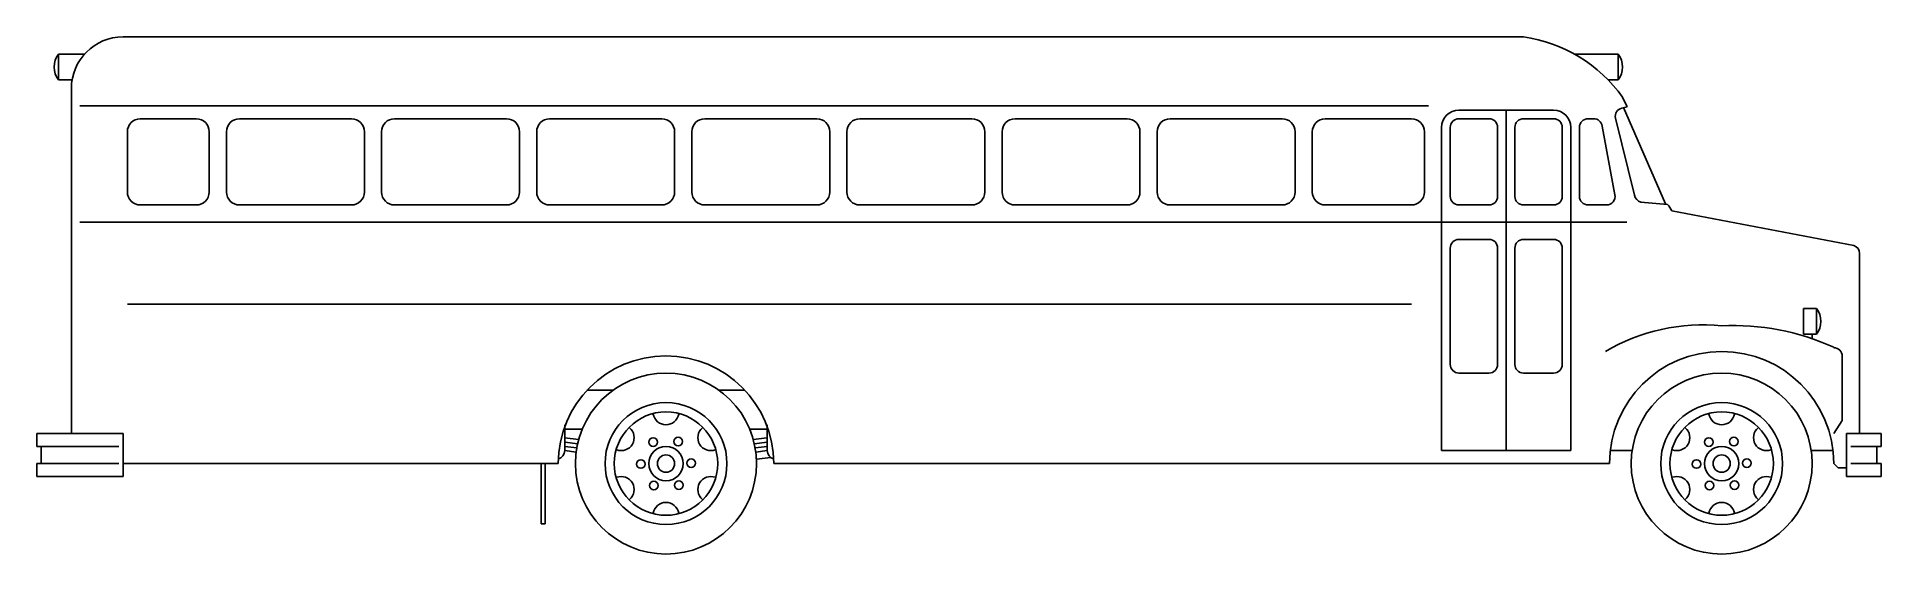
# Model space of a CAD drawing. Header units: millimetres. Extents: x -3192.71 to -3184.15, y 1905.04 to 1907.44.
import ezdxf

# ---------------------------------------------------------------- set-up
doc = ezdxf.new("R2010")
doc.units = ezdxf.units.MM
doc.header["$LTSCALE"] = 10
doc.layers.add('Veículos', color=2, linetype='Continuous')

msp = doc.modelspace()

# ---------------------------------------------------------------- linework, layer by layer
at = {"layer": 'Veículos'}
for p, q in [((-3192.3118, 1907.4396), (-3185.8118, 1907.4396)), ((-3192.6118, 1907.3596), (-3192.6118, 1907.2396)), ((-3192.4906, 1907.3596), (-3192.6118, 1907.3596)), ((-3185.5749, 1907.3596), (-3185.3718, 1907.3596)), ((-3185.3718, 1907.3596), (-3185.3718, 1907.2396)), ((-3192.6118, 1907.2396), (-3192.5484, 1907.2396)), ((-3192.5518, 1907.1996), (-3192.5518, 1905.5996)), ((-3185.3718, 1907.2396), (-3185.4185, 1907.2396)), ((-3186.2518, 1907.1196), (-3192.5118, 1907.1196)), ((-3186.1118, 1907.0996), (-3185.6718, 1907.0996)), ((-3185.8918, 1905.5196), (-3185.8918, 1907.0996)), ((-3185.3558, 1907.1091), (-3185.331, 1907.1156)), ((-3185.3518, 1907.1596), (-3185.331, 1907.1156)), ((-3185.3478, 1907.1112), (-3185.1532, 1906.6649)), ((-3192.2918, 1906.9996), (-3192.2918, 1906.7196)), ((-3191.9718, 1907.0596), (-3192.2318, 1907.0596)), ((-3191.9118, 1906.9996), (-3191.9118, 1906.7196)), ((-3191.8318, 1906.9996), (-3191.8318, 1906.7196)), ((-3191.2518, 1907.0596), (-3191.7718, 1907.0596)), ((-3191.1918, 1906.9996), (-3191.1918, 1906.7196)), ((-3191.1118, 1906.9996), (-3191.1118, 1906.7196)), ((-3190.5318, 1907.0596), (-3191.0518, 1907.0596)), ((-3190.4718, 1906.9996), (-3190.4718, 1906.7196)), ((-3190.3918, 1906.9996), (-3190.3918, 1906.7196)), ((-3189.8118, 1907.0596), (-3190.3318, 1907.0596)), ((-3189.7518, 1906.9996), (-3189.7518, 1906.7196)), ((-3189.6718, 1906.9996), (-3189.6718, 1906.7196)), ((-3189.0918, 1907.0596), (-3189.6118, 1907.0596)), ((-3189.0318, 1906.9996), (-3189.0318, 1906.7196)), ((-3188.9518, 1906.9996), (-3188.9518, 1906.7196)), ((-3188.3718, 1907.0596), (-3188.8918, 1907.0596)), ((-3188.3118, 1906.9996), (-3188.3118, 1906.7196)), ((-3188.2318, 1906.9996), (-3188.2318, 1906.7196)), ((-3187.6518, 1907.0596), (-3188.1718, 1907.0596)), ((-3187.5918, 1906.9996), (-3187.5918, 1906.7196)), ((-3187.5118, 1906.9996), (-3187.5118, 1906.7196)), ((-3186.9318, 1907.0596), (-3187.4518, 1907.0596)), ((-3186.8718, 1906.9996), (-3186.8718, 1906.7196)), ((-3186.7918, 1906.9996), (-3186.7918, 1906.7196)), ((-3186.3318, 1907.0596), (-3186.7318, 1907.0596)), ((-3186.2718, 1906.7196), (-3186.2718, 1906.9996)), ((-3186.1918, 1905.5196), (-3186.1918, 1907.0196)), ((-3186.1518, 1907.0196), (-3186.1518, 1906.6996)), ((-3186.1118, 1907.0596), (-3185.9718, 1907.0596)), ((-3185.9318, 1906.6996), (-3185.9318, 1907.0196)), ((-3185.8518, 1906.6996), (-3185.8518, 1907.0196)), ((-3185.8118, 1907.0596), (-3185.6718, 1907.0596)), ((-3185.6318, 1907.0196), (-3185.6318, 1906.6996)), ((-3185.5918, 1905.5196), (-3185.5918, 1907.0196)), ((-3185.5518, 1906.6996), (-3185.5518, 1907.0196)), ((-3185.5118, 1907.0596), (-3185.486, 1907.0596)), ((-3185.4465, 1907.0258), (-3185.387, 1906.7074)), ((-3185.2965, 1906.7048), (-3185.3849, 1907.063)), ((-3192.2318, 1906.6596), (-3191.9718, 1906.6596)), ((-3191.7718, 1906.6596), (-3191.2518, 1906.6596)), ((-3191.0518, 1906.6596), (-3190.5318, 1906.6596)), ((-3190.3318, 1906.6596), (-3189.8118, 1906.6596)), ((-3189.6118, 1906.6596), (-3189.0918, 1906.6596)), ((-3188.8918, 1906.6596), (-3188.3718, 1906.6596)), ((-3188.1718, 1906.6596), (-3187.6518, 1906.6596)), ((-3187.4518, 1906.6596), (-3186.9318, 1906.6596)), ((-3186.7318, 1906.6596), (-3186.3318, 1906.6596)), ((-3185.9718, 1906.6596), (-3186.1118, 1906.6596)), ((-3185.6718, 1906.6596), (-3185.8118, 1906.6596)), ((-3185.4262, 1906.6596), (-3185.5118, 1906.6596)), ((-3185.1425, 1906.6623), (-3185.2669, 1906.6734)), ((-3185.3318, 1906.5796), (-3192.5118, 1906.5796)), ((-3184.2777, 1906.4718), (-3185.1239, 1906.6317)), ((-3186.1118, 1906.4996), (-3185.9718, 1906.4996)), ((-3185.8118, 1906.4996), (-3185.6718, 1906.4996)), ((-3186.1518, 1906.4596), (-3186.1518, 1905.9196)), ((-3185.9318, 1905.9196), (-3185.9318, 1906.4596)), ((-3185.8518, 1905.9196), (-3185.8518, 1906.4596)), ((-3185.6318, 1906.4596), (-3185.6318, 1905.9196)), ((-3184.2518, 1905.5996), (-3184.2518, 1906.4343)), ((-3186.3318, 1906.1996), (-3192.2918, 1906.1996)), ((-3184.5118, 1906.1796), (-3184.5118, 1906.0596)), ((-3184.4518, 1906.1796), (-3184.5118, 1906.1796)), ((-3184.4518, 1906.0596), (-3184.4518, 1906.1796)), ((-3184.5118, 1906.0596), (-3184.4518, 1906.0596)), ((-3184.4718, 1906.0596), (-3184.4718, 1906.0392)), ((-3184.3318, 1905.6596), (-3184.3318, 1905.9575)), ((-3190.0383, 1905.7996), (-3190.1584, 1905.7996)), ((-3189.4251, 1905.7996), (-3189.5452, 1905.7996)), ((-3185.9718, 1905.8796), (-3186.1118, 1905.8796)), ((-3185.6718, 1905.8796), (-3185.8118, 1905.8796)), ((-3190.2618, 1905.6396), (-3190.2618, 1905.5196)), ((-3189.3218, 1905.5196), (-3189.3218, 1905.6396)), ((-3184.3718, 1905.5996), (-3184.3318, 1905.6596)), ((-3192.7118, 1905.5396), (-3192.7118, 1905.5996)), ((-3192.3118, 1905.5996), (-3192.7118, 1905.5996)), ((-3192.3118, 1905.5996), (-3192.3118, 1905.3996)), ((-3190.1801, 1905.6196), (-3190.2618, 1905.6196)), ((-3190.2618, 1905.5797), (-3190.1979, 1905.5715)), ((-3190.2015, 1905.5519), (-3190.2618, 1905.5596)), ((-3189.3218, 1905.6196), (-3189.4034, 1905.6196)), ((-3189.3856, 1905.5715), (-3189.323, 1905.5795)), ((-3189.3218, 1905.5596), (-3189.382, 1905.5519)), ((-3184.3118, 1905.5996), (-3184.1518, 1905.5996)), ((-3184.3118, 1905.5996), (-3184.3118, 1905.3996)), ((-3184.1518, 1905.5396), (-3184.1518, 1905.5996)), ((-3192.3318, 1905.5396), (-3192.7118, 1905.5396)), ((-3192.7118, 1905.3996), (-3192.7118, 1905.4596)), ((-3192.3318, 1905.4596), (-3192.7118, 1905.4596)), ((-3192.6918, 1905.4596), (-3192.6918, 1905.5396)), ((-3192.3118, 1905.4596), (-3190.2918, 1905.4596)), ((-3190.3718, 1905.4596), (-3190.3718, 1905.1796)), ((-3190.3518, 1905.4596), (-3190.3518, 1905.1796)), ((-3190.2054, 1905.5324), (-3190.2618, 1905.5396)), ((-3190.2084, 1905.5128), (-3190.2618, 1905.5196)), ((-3189.3218, 1905.5396), (-3189.3781, 1905.5324)), ((-3189.3218, 1905.5196), (-3189.3751, 1905.5128)), ((-3189.3723, 1905.4806), (-3189.3052, 1905.4872)), ((-3189.2918, 1905.4596), (-3185.4118, 1905.4596)), ((-3186.1918, 1905.5196), (-3185.5918, 1905.5196)), ((-3185.3074, 1905.5196), (-3185.4087, 1905.5196)), ((-3184.4761, 1905.5196), (-3184.3748, 1905.5196)), ((-3184.3518, 1905.4396), (-3184.3718, 1905.4596)), ((-3184.2918, 1905.5396), (-3184.1518, 1905.5396)), ((-3184.2918, 1905.4596), (-3184.1518, 1905.4596)), ((-3184.1718, 1905.4596), (-3184.1718, 1905.5396)), ((-3184.1518, 1905.3996), (-3184.1518, 1905.4596)), ((-3192.3118, 1905.3996), (-3192.7118, 1905.3996)), ((-3184.3118, 1905.4396), (-3184.3518, 1905.4396)), ((-3184.3118, 1905.3996), (-3184.1518, 1905.3996)), ((-3190.3718, 1905.1796), (-3190.3518, 1905.1796))]:
    msp.add_line(p, q, dxfattribs=at)
for centre, radius in [((-3189.7918, 1905.4596), 0.42), ((-3184.8918, 1905.4596), 0.42), ((-3189.7918, 1905.4596), 0.2828), ((-3184.8918, 1905.4596), 0.2828), ((-3189.7918, 1905.4596), 0.24), ((-3184.8918, 1905.4596), 0.24), ((-3189.8518, 1905.5596), 0.02), ((-3189.7351, 1905.5615), 0.02), ((-3184.9518, 1905.5596), 0.02), ((-3184.8351, 1905.5615), 0.02), ((-3189.9084, 1905.4576), 0.02), ((-3189.7918, 1905.4596), 0.08), ((-3189.7918, 1905.4596), 0.04), ((-3189.6751, 1905.4615), 0.02), ((-3185.0084, 1905.4576), 0.02), ((-3184.8918, 1905.4596), 0.08), ((-3184.8918, 1905.4596), 0.04), ((-3184.7751, 1905.4615), 0.02), ((-3189.8484, 1905.3576), 0.02), ((-3189.7318, 1905.3596), 0.02), ((-3184.9484, 1905.3576), 0.02), ((-3184.8318, 1905.3596), 0.02)]:
    msp.add_circle(centre, radius, dxfattribs=at)
for centre, radius, start, end in [((-3192.3118, 1907.1996), 0.24, 90, 180), ((-3185.9084, 1906.7629), 0.6835, 35.47272, 81.8699), ((-3192.5318, 1907.2996), 0.1, 143.1301, 216.8699), ((-3185.4518, 1907.2996), 0.1, 323.1301, 36.8699), ((-3186.1118, 1907.0196), 0.08, 90, 180), ((-3185.6718, 1907.0196), 0.08, 0, 90), ((-3185.3456, 1907.0704), 0.04, 104.74356, 190.61966), ((-3192.2318, 1906.9996), 0.06, 90, 180), ((-3191.9718, 1906.9996), 0.06, 0, 90), ((-3191.7718, 1906.9996), 0.06, 90, 180), ((-3191.2518, 1906.9996), 0.06, 0, 90), ((-3191.0518, 1906.9996), 0.06, 90, 180), ((-3190.5318, 1906.9996), 0.06, 0, 90), ((-3190.3318, 1906.9996), 0.06, 90, 180), ((-3189.8118, 1906.9996), 0.06, 0, 90), ((-3189.6118, 1906.9996), 0.06, 90, 180), ((-3189.0918, 1906.9996), 0.06, 0, 90), ((-3188.8918, 1906.9996), 0.06, 90, 180), ((-3188.3718, 1906.9996), 0.06, 0, 90), ((-3188.1718, 1906.9996), 0.06, 90, 180), ((-3187.6518, 1906.9996), 0.06, 0, 90), ((-3187.4518, 1906.9996), 0.06, 90, 180), ((-3186.9318, 1906.9996), 0.06, 0, 90), ((-3186.7318, 1906.9996), 0.06, 90, 180), ((-3186.3318, 1906.9996), 0.06, 0, 90), ((-3186.1118, 1907.0196), 0.04, 90, 180), ((-3185.9718, 1907.0196), 0.04, 0, 90), ((-3185.8118, 1907.0196), 0.04, 90, 180), ((-3185.6718, 1907.0196), 0.04, 0, 90), ((-3185.5118, 1907.0196), 0.04, 90, 180), ((-3185.486, 1907.0196), 0.04, 8.88066, 90), ((-3192.2318, 1906.7196), 0.06, 180, 270), ((-3191.9718, 1906.7196), 0.06, 270, 0), ((-3191.7718, 1906.7196), 0.06, 180, 270), ((-3191.2518, 1906.7196), 0.06, 270, 0), ((-3191.0518, 1906.7196), 0.06, 180, 270), ((-3190.5318, 1906.7196), 0.06, 270, 0), ((-3190.3318, 1906.7196), 0.06, 180, 270), ((-3189.8118, 1906.7196), 0.06, 270, 0), ((-3189.6118, 1906.7196), 0.06, 180, 270), ((-3189.0918, 1906.7196), 0.06, 270, 0), ((-3188.8918, 1906.7196), 0.06, 180, 270), ((-3188.3718, 1906.7196), 0.06, 270, 0), ((-3188.1718, 1906.7196), 0.06, 180, 270), ((-3187.6518, 1906.7196), 0.06, 270, 0), ((-3187.4518, 1906.7196), 0.06, 180, 270), ((-3186.9318, 1906.7196), 0.06, 270, 0), ((-3186.7318, 1906.7196), 0.06, 180, 270), ((-3186.3318, 1906.7196), 0.06, 270, 0), ((-3186.1118, 1906.6996), 0.04, 180, 270), ((-3185.9718, 1906.6996), 0.04, 270, 0), ((-3185.8118, 1906.6996), 0.04, 180, 270), ((-3185.6718, 1906.6996), 0.04, 270, 0), ((-3185.5118, 1906.6996), 0.04, 180, 270), ((-3185.4262, 1906.6996), 0.04, 270, 11.28129), ((-3185.2572, 1906.7122), 0.04, 190.61966, 255.96376), ((-3185.2265, 1906.5902), 0.1107, 22.04653, 40.62342), ((-3186.1118, 1906.4596), 0.04, 90, 180), ((-3185.9718, 1906.4596), 0.04, 0, 90), ((-3185.8118, 1906.4596), 0.04, 90, 180), ((-3185.6718, 1906.4596), 0.04, 0, 90), ((-3184.2918, 1906.4343), 0.04, 0, 69.4338), ((-3184.5318, 1906.1196), 0.1, 323.1301, 36.8699), ((-3184.9765, 1905.2059), 0.8977, 84.58355, 120.47406), ((-3184.8415, 1904.9589), 1.1418, 65.7068, 92.52215), ((-3184.8918, 1905.4596), 0.5204, 0, 180), ((-3184.3718, 1905.9575), 0.04, 0, 90), ((-3189.7918, 1905.4596), 0.5, 0, 180), ((-3186.1118, 1905.9196), 0.04, 180, 270), ((-3185.9718, 1905.9196), 0.04, 270, 0), ((-3185.8118, 1905.9196), 0.04, 180, 270), ((-3185.6718, 1905.9196), 0.04, 270, 0), ((-3189.7918, 1905.6996), 0.06, 189.59407, 350.40593), ((-3184.8918, 1905.6996), 0.06, 189.59407, 350.40593), ((-3189.9996, 1905.5796), 0.06, 249.59407, 50.40593), ((-3189.5839, 1905.5796), 0.06, 129.59407, 290.40593), ((-3185.0996, 1905.5796), 0.06, 249.59407, 50.40593), ((-3184.6839, 1905.5796), 0.06, 129.59407, 290.40593), ((-3190.3018, 1905.5196), 0.04, 285.15581, 0), ((-3189.2818, 1905.5196), 0.04, 180, 254.84419), ((-3189.9996, 1905.3396), 0.06, 309.59407, 110.40593), ((-3189.5839, 1905.3396), 0.06, 69.59407, 230.40593), ((-3185.0996, 1905.3396), 0.06, 309.59407, 110.40593), ((-3184.6839, 1905.3396), 0.06, 69.59407, 230.40593), ((-3189.7918, 1905.2196), 0.06, 9.59407, 170.40593), ((-3184.8918, 1905.2196), 0.06, 9.59407, 170.40593)]:
    msp.add_arc(centre, radius, start, end, dxfattribs=at)

doc.saveas('drawing.dxf')
